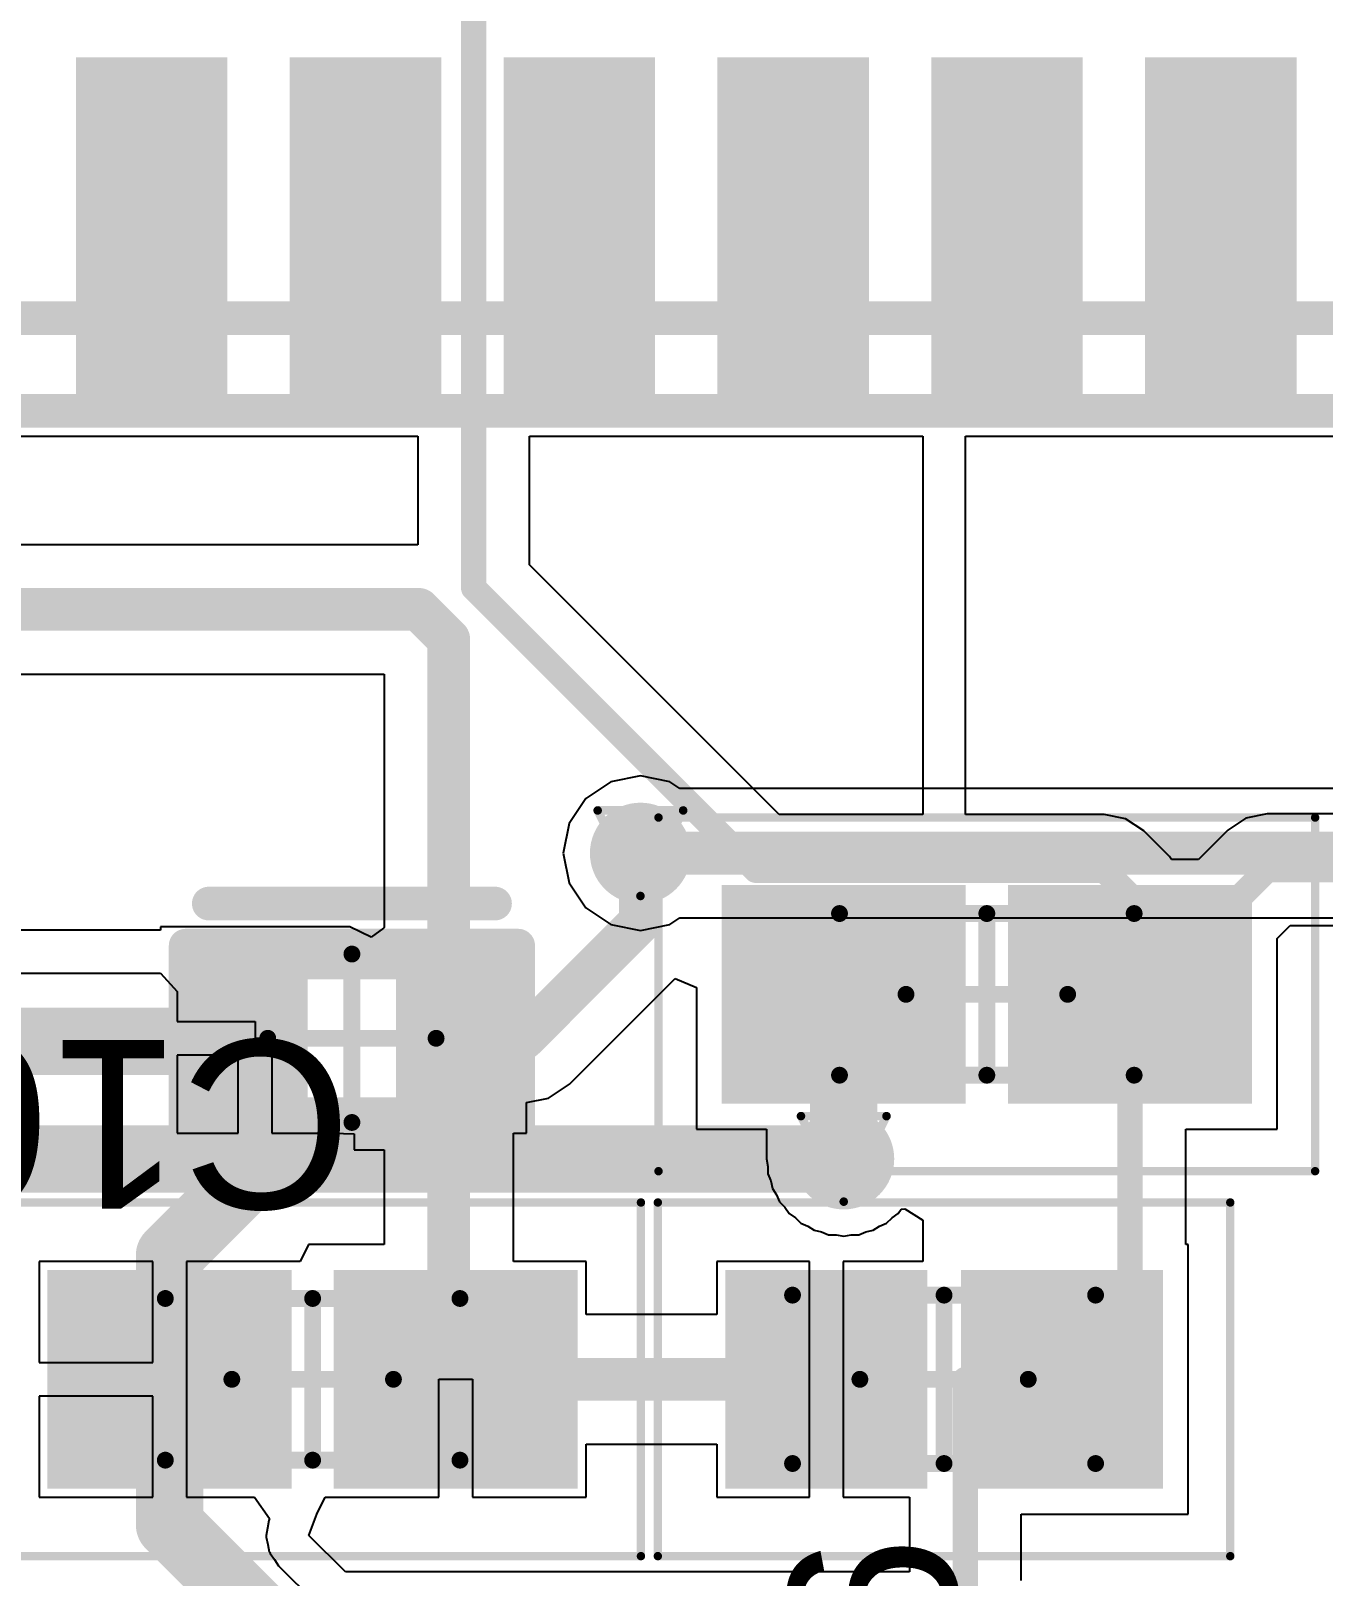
# Model space of a CAD drawing. Header units: millimetres. Extents: x 9.6 to 105, y 7.6 to 66.9.
# Drawn here: x 20.87 to 28.54, y 36.3 to 45.47 of the extents above; entities that cross this region are included whole.
import ezdxf

# ---------------------------------------------------------------- set-up
doc = ezdxf.new("R2010")
doc.units = ezdxf.units.MM
for name, color, linetype in [('BottomLayer', 5, 'Continuous'), ('BottomSolder', 6, 'Continuous'), ('DrillDrawing', 1, 'Continuous'), ('Mechanical13', 56, 'Continuous'), ('Mechanical15', 56, 'Continuous'), ('Mechanical16', 56, 'Continuous'), ('Mechanical2', 216, 'Continuous'), ('Mechanical3', 76, 'Continuous'), ('Mechanical5', 56, 'Continuous'), ('TopLayer', 1, 'Continuous'), ('TopOverlay', 2, 'Continuous'), ('TopPaste', 8, 'Continuous'), ('TopSolder', 216, 'Continuous'), ('ViaHoleLayer', 16, 'Continuous')]:
    doc.layers.add(name, color=color, linetype=linetype)
doc.styles.add('Arial', font='arial.ttf', dxfattribs={"height": 0.2})

msp = doc.modelspace()

# ---------------------------------------------------------------- hatches: boundary and pattern name
at = {"layer": 'BottomLayer'}
h = msp.add_hatch(color=5, dxfattribs=at)
edge = h.paths.add_edge_path()
edge.add_arc((24.4856, 40.5892), 0.2, 0, 360)
h = msp.add_hatch(color=5, dxfattribs=at)
edge = h.paths.add_edge_path()
edge.add_arc((25.693, 38.774), 0.2, 0, 360)
at = {"layer": 'BottomSolder'}
h = msp.add_hatch(color=6, dxfattribs=at)
edge = h.paths.add_edge_path()
edge.add_arc((24.4856, 40.5892), 0.3, 0, 360)
h = msp.add_hatch(color=6, dxfattribs=at)
edge = h.paths.add_edge_path()
edge.add_arc((25.693, 38.774), 0.3, 0, 360)
at = {"layer": 'TopLayer'}
for points in [[(21.133, 43.316), (21.133, 45.316), (22.033, 45.316), (22.033, 43.316)], [(22.403, 43.316), (22.403, 45.316), (23.303, 45.316), (23.303, 43.316)], [(23.673, 43.316), (23.673, 45.316), (24.573, 45.316), (24.573, 43.316)], [(24.943, 43.316), (24.943, 45.316), (25.843, 45.316), (25.843, 43.316)], [(26.213, 43.316), (26.213, 45.316), (27.113, 45.316), (27.113, 43.316)], [(27.483, 43.316), (27.483, 45.316), (28.383, 45.316), (28.383, 43.316)], [(25.068, 39.201), (25.068, 40.301), (26.318, 40.301), (26.318, 39.201)], [(26.768, 39.201), (26.768, 40.301), (28.018, 40.301), (28.018, 39.201)], [(22.5095, 39.0777), (21.8845, 39.0777), (21.8845, 39.9027), (22.5095, 39.9027)], [(23.6595, 39.0777), (23.0345, 39.0777), (23.0345, 39.9027), (23.6595, 39.9027)], [(22.3138, 38.015), (22.3138, 36.915), (21.0638, 36.915), (21.0638, 38.015)], [(24.0138, 38.015), (24.0138, 36.915), (22.7638, 36.915), (22.7638, 38.015)], [(26.089, 38.015), (26.089, 36.915), (25.089, 36.915), (25.089, 38.015)], [(27.489, 38.015), (27.489, 36.915), (26.489, 36.915), (26.489, 38.015)]]:
    msp.add_hatch(color=1, dxfattribs=at).paths.add_polyline_path(points)
h = msp.add_hatch(color=1, dxfattribs=at)
edge = h.paths.add_edge_path()
edge.add_arc((24.4856, 40.5892), 0.2, 0, 360)
h = msp.add_hatch(color=1, dxfattribs=at)
edge = h.paths.add_edge_path()
edge.add_arc((25.693, 38.774), 0.2, 0, 360)
at = {"layer": 'TopPaste'}
for points in [[(21.133, 43.316), (21.133, 45.316), (22.033, 45.316), (22.033, 43.316)], [(22.403, 43.316), (22.403, 45.316), (23.303, 45.316), (23.303, 43.316)], [(23.673, 43.316), (23.673, 45.316), (24.573, 45.316), (24.573, 43.316)], [(24.943, 43.316), (24.943, 45.316), (25.843, 45.316), (25.843, 43.316)], [(26.213, 43.316), (26.213, 45.316), (27.113, 45.316), (27.113, 43.316)], [(27.483, 43.316), (27.483, 45.316), (28.383, 45.316), (28.383, 43.316)], [(25.118, 39.251), (25.118, 40.251), (26.268, 40.251), (26.268, 39.251)], [(26.818, 39.251), (26.818, 40.251), (27.968, 40.251), (27.968, 39.251)], [(22.5095, 39.0777), (21.8845, 39.0777), (21.8845, 39.9027), (22.5095, 39.9027)], [(23.6595, 39.0777), (23.0345, 39.0777), (23.0345, 39.9027), (23.6595, 39.9027)], [(22.2638, 37.965), (22.2638, 36.965), (21.1138, 36.965), (21.1138, 37.965)], [(23.9638, 37.965), (23.9638, 36.965), (22.8138, 36.965), (22.8138, 37.965)], [(26.039, 37.965), (26.039, 36.965), (25.139, 36.965), (25.139, 37.965)], [(27.439, 37.965), (27.439, 36.965), (26.539, 36.965), (26.539, 37.965)]]:
    msp.add_hatch(color=8, dxfattribs=at).paths.add_polyline_path(points)
at = {"layer": 'TopSolder'}
for points in [[(21.133, 43.316), (21.133, 45.316), (22.033, 45.316), (22.033, 43.316)], [(22.403, 43.316), (22.403, 45.316), (23.303, 45.316), (23.303, 43.316)], [(23.673, 43.316), (23.673, 45.316), (24.573, 45.316), (24.573, 43.316)], [(24.943, 43.316), (24.943, 45.316), (25.843, 45.316), (25.843, 43.316)], [(26.213, 43.316), (26.213, 45.316), (27.113, 45.316), (27.113, 43.316)], [(27.483, 43.316), (27.483, 45.316), (28.383, 45.316), (28.383, 43.316)], [(24.968, 39.101), (24.968, 40.401), (26.418, 40.401), (26.418, 39.101)], [(26.668, 39.101), (26.668, 40.401), (28.118, 40.401), (28.118, 39.101)], [(22.5095, 39.0777), (21.8845, 39.0777), (21.8845, 39.9027), (22.5095, 39.9027)], [(23.6595, 39.0777), (23.0345, 39.0777), (23.0345, 39.9027), (23.6595, 39.9027)], [(22.4138, 38.115), (22.4138, 36.815), (20.9638, 36.815), (20.9638, 38.115)], [(24.1138, 38.115), (24.1138, 36.815), (22.6638, 36.815), (22.6638, 38.115)], [(26.189, 38.115), (26.189, 36.815), (24.989, 36.815), (24.989, 38.115)], [(27.589, 38.115), (27.589, 36.815), (26.389, 36.815), (26.389, 38.115)]]:
    msp.add_hatch(color=216, dxfattribs=at).paths.add_polyline_path(points)
h = msp.add_hatch(color=216, dxfattribs=at)
edge = h.paths.add_edge_path()
edge.add_arc((24.4856, 40.5892), 0.3, 0, 360)
h = msp.add_hatch(color=216, dxfattribs=at)
edge = h.paths.add_edge_path()
edge.add_arc((25.693, 38.774), 0.3, 0, 360)
at = {"layer": 'ViaHoleLayer'}
h = msp.add_hatch(color=16, dxfattribs=at)
edge = h.paths.add_edge_path()
edge.add_arc((24.4856, 40.5892), 0.1, 0, 360)
h = msp.add_hatch(color=16, dxfattribs=at)
edge = h.paths.add_edge_path()
edge.add_arc((25.693, 38.774), 0.1, 0, 360)

# ---------------------------------------------------------------- linework, layer by layer
at = {"layer": 'BottomLayer'}
for p, q in [((24.4856, 41.048), (24.31, 41.0131)), ((24.6612, 41.0131), (24.4856, 41.048)), ((24.31, 41.0131), (24.1612, 40.9136)), ((24.7203, 40.9736), (24.6612, 41.0131)), ((35.5031, 40.9736), (24.7203, 40.9736)), ((24.1612, 40.9136), (24.0617, 40.7648)), ((24.0617, 40.7648), (24.0268, 40.5892)), ((24.0268, 40.5892), (24.0617, 40.4136)), ((24.0617, 40.4136), (24.1612, 40.2648)), ((24.1612, 40.2648), (24.31, 40.1653)), ((24.6612, 40.1653), (24.7203, 40.2048)), ((24.7203, 40.2048), (35.5031, 40.2048)), ((24.31, 40.1653), (24.4856, 40.1304)), ((24.4856, 40.1304), (24.6612, 40.1653))]:
    msp.add_line(p, q, dxfattribs=at)
for points, const_width in [([(24.4856, 40.5892), (35.7378, 40.5892)], 0.254), ([(20.408, 38.774), (25.693, 38.774)], 0.4)]:
    msp.add_lwpolyline(points, dxfattribs=dict(at, const_width=const_width))
for points, const_width in [([(24.4221, 40.5892, 1), (24.5491, 40.5892, 1)], 0.127), ([(25.593, 38.774, 1), (25.793, 38.774, 1)], 0.2)]:
    msp.add_lwpolyline(points, format="xyb", close=True, dxfattribs=dict(at, const_width=const_width))
at = {"layer": 'DrillDrawing', "const_width": 0.0508}
for points in [[(24.2316, 40.8432), (24.7396, 40.8432)], [(24.2316, 40.8432), (24.4856, 40.3352)], [(24.4856, 40.3352), (24.7396, 40.8432)], [(25.439, 39.028), (25.947, 39.028)], [(25.439, 39.028), (25.693, 38.52)], [(25.693, 38.52), (25.947, 39.028)]]:
    msp.add_lwpolyline(points, dxfattribs=at)
at = {"layer": 'DrillDrawing', "const_width": 0.0254}
for points in [[(24.2189, 40.8432, 1), (24.2443, 40.8432, 1)], [(24.2189, 40.8432, 1), (24.2443, 40.8432, 1)], [(24.7269, 40.8432, 1), (24.7523, 40.8432, 1)], [(24.7269, 40.8432, 1), (24.7523, 40.8432, 1)], [(24.4729, 40.3352, 1), (24.4983, 40.3352, 1)], [(24.4729, 40.3352, 1), (24.4983, 40.3352, 1)], [(25.4263, 39.028, 1), (25.4517, 39.028, 1)], [(25.4263, 39.028, 1), (25.4517, 39.028, 1)], [(25.9343, 39.028, 1), (25.9597, 39.028, 1)], [(25.9343, 39.028, 1), (25.9597, 39.028, 1)], [(25.6803, 38.52, 1), (25.7057, 38.52, 1)], [(25.6803, 38.52, 1), (25.7057, 38.52, 1)]]:
    msp.add_lwpolyline(points, format="xyb", close=True, dxfattribs=at)
at = {"layer": 'Mechanical13', "const_width": 0.1}
for points in [[(25.668, 40.231), (27.418, 40.231)], [(25.668, 39.271), (25.668, 40.231)], [(27.418, 39.271), (27.418, 40.231)], [(25.668, 39.271), (27.418, 39.271)], [(21.6638, 36.985), (21.6638, 37.945)], [(21.6638, 37.945), (23.4138, 37.945)], [(23.4138, 36.985), (23.4138, 37.945)], [(25.389, 37.965), (27.189, 37.965)], [(25.389, 36.965), (25.389, 37.965)], [(27.189, 36.965), (27.189, 37.965)], [(21.6638, 36.985), (23.4138, 36.985)], [(25.389, 36.965), (27.189, 36.965)]]:
    msp.add_lwpolyline(points, dxfattribs=at)
at = {"layer": 'Mechanical13', "const_width": 0.05}
for points in [[(25.643, 40.231, 1), (25.693, 40.231, 1)], [(25.643, 40.231, 1), (25.693, 40.231, 1)], [(27.393, 40.231, 1), (27.443, 40.231, 1)], [(27.393, 40.231, 1), (27.443, 40.231, 1)], [(25.643, 39.271, 1), (25.693, 39.271, 1)], [(25.643, 39.271, 1), (25.693, 39.271, 1)], [(27.393, 39.271, 1), (27.443, 39.271, 1)], [(27.393, 39.271, 1), (27.443, 39.271, 1)], [(21.6388, 37.945, 1), (21.6888, 37.945, 1)], [(21.6388, 37.945, 1), (21.6888, 37.945, 1)], [(23.3888, 37.945, 1), (23.4388, 37.945, 1)], [(23.3888, 37.945, 1), (23.4388, 37.945, 1)], [(25.364, 37.965, 1), (25.414, 37.965, 1)], [(25.364, 37.965, 1), (25.414, 37.965, 1)], [(27.164, 37.965, 1), (27.214, 37.965, 1)], [(27.164, 37.965, 1), (27.214, 37.965, 1)], [(21.6388, 36.985, 1), (21.6888, 36.985, 1)], [(21.6388, 36.985, 1), (21.6888, 36.985, 1)], [(23.3888, 36.985, 1), (23.4388, 36.985, 1)], [(23.3888, 36.985, 1), (23.4388, 36.985, 1)], [(25.364, 36.965, 1), (25.414, 36.965, 1)], [(25.364, 36.965, 1), (25.414, 36.965, 1)], [(27.164, 36.965, 1), (27.214, 36.965, 1)], [(27.164, 36.965, 1), (27.214, 36.965, 1)]]:
    msp.add_lwpolyline(points, format="xyb", close=True, dxfattribs=at)
at = {"layer": 'Mechanical15'}
for points, const_width in [([(24.593, 40.801), (28.493, 40.801)], 0.05), ([(24.593, 38.701), (24.593, 40.801)], 0.05), ([(28.493, 38.701), (28.493, 40.801)], 0.05), ([(26.543, 39.271), (26.543, 40.231)], 0.1), ([(26.063, 39.751), (27.023, 39.751)], 0.1), ([(24.593, 38.701), (28.493, 38.701)], 0.05), ([(20.5888, 38.515), (24.4887, 38.515)], 0.05), ([(24.4887, 36.415), (24.4887, 38.515)], 0.05), ([(24.589, 38.515), (27.989, 38.515)], 0.05), ([(24.589, 36.415), (24.589, 38.515)], 0.05), ([(27.989, 36.415), (27.989, 38.515)], 0.05), ([(22.5387, 36.985), (22.5387, 37.945)], 0.1), ([(26.289, 36.965), (26.289, 37.965)], 0.1), ([(22.0588, 37.465), (23.0188, 37.465)], 0.1), ([(25.789, 37.465), (26.789, 37.465)], 0.1), ([(20.5888, 36.415), (24.4887, 36.415)], 0.05), ([(24.589, 36.415), (27.989, 36.415)], 0.05)]:
    msp.add_lwpolyline(points, dxfattribs=dict(at, const_width=const_width))
for points, const_width in [([(24.5805, 40.801, 1), (24.6055, 40.801, 1)], 0.025), ([(24.5805, 40.801, 1), (24.6055, 40.801, 1)], 0.025), ([(28.4805, 40.801, 1), (28.5055, 40.801, 1)], 0.025), ([(28.4805, 40.801, 1), (28.5055, 40.801, 1)], 0.025), ([(26.518, 40.231, 1), (26.568, 40.231, 1)], 0.05), ([(26.038, 39.751, 1), (26.088, 39.751, 1)], 0.05), ([(26.998, 39.751, 1), (27.048, 39.751, 1)], 0.05), ([(26.518, 39.271, 1), (26.568, 39.271, 1)], 0.05), ([(24.5805, 38.701, 1), (24.6055, 38.701, 1)], 0.025), ([(24.5805, 38.701, 1), (24.6055, 38.701, 1)], 0.025), ([(28.4805, 38.701, 1), (28.5055, 38.701, 1)], 0.025), ([(28.4805, 38.701, 1), (28.5055, 38.701, 1)], 0.025), ([(24.4763, 38.515, 1), (24.5012, 38.515, 1)], 0.025), ([(24.4763, 38.515, 1), (24.5012, 38.515, 1)], 0.025), ([(24.5765, 38.515, 1), (24.6015, 38.515, 1)], 0.025), ([(24.5765, 38.515, 1), (24.6015, 38.515, 1)], 0.025), ([(27.9765, 38.515, 1), (28.0015, 38.515, 1)], 0.025), ([(27.9765, 38.515, 1), (28.0015, 38.515, 1)], 0.025), ([(22.5137, 37.945, 1), (22.5637, 37.945, 1)], 0.05), ([(26.264, 37.965, 1), (26.314, 37.965, 1)], 0.05), ([(22.0338, 37.465, 1), (22.0838, 37.465, 1)], 0.05), ([(22.9938, 37.465, 1), (23.0437, 37.465, 1)], 0.05), ([(25.764, 37.465, 1), (25.814, 37.465, 1)], 0.05), ([(26.764, 37.465, 1), (26.814, 37.465, 1)], 0.05), ([(22.5137, 36.985, 1), (22.5637, 36.985, 1)], 0.05), ([(26.264, 36.965, 1), (26.314, 36.965, 1)], 0.05), ([(24.4763, 36.415, 1), (24.5012, 36.415, 1)], 0.025), ([(24.4763, 36.415, 1), (24.5012, 36.415, 1)], 0.025), ([(24.5765, 36.415, 1), (24.6015, 36.415, 1)], 0.025), ([(24.5765, 36.415, 1), (24.6015, 36.415, 1)], 0.025), ([(27.9765, 36.415, 1), (28.0015, 36.415, 1)], 0.025), ([(27.9765, 36.415, 1), (28.0015, 36.415, 1)], 0.025)]:
    msp.add_lwpolyline(points, format="xyb", close=True, dxfattribs=dict(at, const_width=const_width))
at = {"layer": 'Mechanical16', "const_width": 0.1}
for points in [[(22.772, 38.9903), (22.772, 39.9903)], [(22.272, 39.4902), (23.272, 39.4902)]]:
    msp.add_lwpolyline(points, dxfattribs=at)
at = {"layer": 'Mechanical16', "const_width": 0.05}
for points in [[(22.747, 39.9903, 1), (22.797, 39.9903, 1)], [(22.247, 39.4902, 1), (22.297, 39.4902, 1)], [(23.247, 39.4902, 1), (23.297, 39.4902, 1)], [(22.747, 38.9903, 1), (22.797, 38.9903, 1)]]:
    msp.add_lwpolyline(points, format="xyb", close=True, dxfattribs=at)
at = {"layer": 'Mechanical2', "const_width": 0.2}
for points in [[(10.233, 43.766), (35.833, 43.766)], [(21.922, 39.0403), (21.922, 39.9402)], [(21.922, 39.9402), (23.622, 39.9402)], [(23.622, 39.0403), (23.622, 39.9402)], [(21.922, 39.0403), (23.622, 39.0403)]]:
    msp.add_lwpolyline(points, dxfattribs=at)
at = {"layer": 'Mechanical2', "const_width": 0.1}
for points in [[(21.872, 39.9402, 1), (21.972, 39.9402, 1)], [(21.872, 39.9402, 1), (21.972, 39.9402, 1)], [(23.572, 39.9402, 1), (23.672, 39.9402, 1)], [(23.572, 39.9402, 1), (23.672, 39.9402, 1)], [(21.872, 39.0403, 1), (21.972, 39.0403, 1)], [(21.872, 39.0403, 1), (21.972, 39.0403, 1)], [(23.572, 39.0403, 1), (23.672, 39.0403, 1)], [(23.572, 39.0403, 1), (23.672, 39.0403, 1)]]:
    msp.add_lwpolyline(points, format="xyb", close=True, dxfattribs=at)
at = {"layer": 'Mechanical3', "const_width": 0.2}
for points in [[(10.133, 43.216), (36.383, 43.216)], [(21.7845, 38.9402), (21.7845, 40.0403)], [(21.7845, 40.0403), (23.7595, 40.0403)], [(23.7595, 38.9402), (23.7595, 40.0403)], [(21.7845, 38.9402), (23.7595, 38.9402)]]:
    msp.add_lwpolyline(points, dxfattribs=at)
at = {"layer": 'Mechanical3', "const_width": 0.1}
for points in [[(21.7345, 40.0403, 1), (21.8345, 40.0403, 1)], [(21.7345, 40.0403, 1), (21.8345, 40.0403, 1)], [(23.7095, 40.0403, 1), (23.8095, 40.0403, 1)], [(23.7095, 40.0403, 1), (23.8095, 40.0403, 1)], [(21.7345, 38.9402, 1), (21.8345, 38.9402, 1)], [(21.7345, 38.9402, 1), (21.8345, 38.9402, 1)], [(23.7095, 38.9402, 1), (23.8095, 38.9402, 1)], [(23.7095, 38.9402, 1), (23.8095, 38.9402, 1)]]:
    msp.add_lwpolyline(points, format="xyb", close=True, dxfattribs=at)
at = {"layer": 'Mechanical5', "const_width": 0.2}
for points in [[(10.133, 43.216), (36.383, 43.216)], [(21.7845, 38.9402), (21.7845, 40.0403)], [(21.7845, 40.0403), (23.7595, 40.0403)], [(23.7595, 38.9402), (23.7595, 40.0403)], [(21.7845, 38.9402), (23.7595, 38.9402)]]:
    msp.add_lwpolyline(points, dxfattribs=at)
at = {"layer": 'Mechanical5', "const_width": 0.1}
for points in [[(21.7345, 40.0403, 1), (21.8345, 40.0403, 1)], [(21.7345, 40.0403, 1), (21.8345, 40.0403, 1)], [(23.7095, 40.0403, 1), (23.8095, 40.0403, 1)], [(23.7095, 40.0403, 1), (23.8095, 40.0403, 1)], [(21.7345, 38.9402, 1), (21.8345, 38.9402, 1)], [(21.7345, 38.9402, 1), (21.8345, 38.9402, 1)], [(23.7095, 38.9402, 1), (23.8095, 38.9402, 1)], [(23.7095, 38.9402, 1), (23.8095, 38.9402, 1)]]:
    msp.add_lwpolyline(points, format="xyb", close=True, dxfattribs=at)
at = {"layer": 'TopLayer'}
for p, q in [((19.613, 43.066), (23.1636, 43.066)), ((23.1636, 43.066), (23.1636, 42.4214)), ((23.8264, 42.3013), (23.8264, 43.066)), ((23.8264, 43.066), (26.162, 43.066)), ((26.162, 43.066), (26.162, 40.819)), ((26.4169, 40.819), (26.4169, 43.066)), ((26.4169, 43.066), (30.8457, 43.066)), ((23.1636, 42.4214), (19.6664, 42.4214)), ((25.3087, 40.819), (23.8264, 42.3013)), ((19.5072, 41.6526), (22.9626, 41.6526)), ((22.9626, 41.6526), (22.9626, 40.1474)), ((26.162, 40.819), (25.3087, 40.819)), ((27.2406, 40.819), (26.4169, 40.819)), ((27.3674, 40.7937), (27.2406, 40.819)), ((27.4749, 40.7219), (27.3674, 40.7937)), ((28.081, 40.7969), (27.9735, 40.7251)), ((28.2078, 40.8221), (28.081, 40.7969)), ((29.007, 40.8221), (28.2078, 40.8221)), ((27.6273, 40.5695), (27.4749, 40.7219)), ((27.9735, 40.7251), (27.7994, 40.551)), ((27.6397, 40.551), (27.6273, 40.5695)), ((27.7994, 40.551), (27.6397, 40.551)), ((21.6345, 40.132), (20.701, 40.132)), ((22.7595, 40.1527), (21.6345, 40.1527)), ((21.6345, 40.1527), (21.6345, 40.132)), ((22.8865, 40.0913), (22.7595, 40.1527)), ((22.7595, 40.1527), (22.7595, 40.1527)), ((22.9596, 40.1438), (22.8865, 40.0913)), ((22.9626, 40.1474), (22.9596, 40.1438)), ((28.268, 40.0823), (28.345, 40.1594)), ((28.345, 40.1594), (29.007, 40.1594)), ((28.268, 38.951), (28.268, 40.0823)), ((20.701, 39.8771), (21.6345, 39.8771)), ((21.6345, 39.8771), (21.7345, 39.7675)), ((24.0648, 39.2184), (24.691, 39.8446)), ((24.691, 39.8446), (24.818, 39.792)), ((21.7345, 39.7675), (21.7345, 39.5902)), ((24.818, 39.792), (24.818, 38.951)), ((21.7345, 39.5902), (22.197, 39.5902)), ((22.197, 39.5902), (22.197, 39.4902)), ((22.197, 39.4902), (22.297, 39.4902)), ((22.297, 39.4902), (22.297, 38.9277)), ((22.097, 39.3902), (21.7345, 39.3902)), ((21.7345, 39.3902), (21.7345, 38.9277)), ((22.097, 38.9277), (22.097, 39.3902)), ((23.9401, 39.1351), (24.0648, 39.2184)), ((23.8095, 39.1091), (23.9401, 39.1351)), ((23.8095, 38.9277), (23.8095, 39.1091)), ((21.7345, 38.9277), (22.097, 38.9277)), ((22.297, 38.9277), (22.6595, 38.9277)), ((22.6595, 38.9277), (22.6595, 38.9277)), ((22.6595, 38.9277), (22.7845, 38.9228)), ((22.7845, 38.9228), (22.7845, 38.8277)), ((23.7314, 38.165), (23.7314, 38.9277)), ((23.7314, 38.9277), (23.8095, 38.9277)), ((24.818, 38.951), (25.2341, 38.951)), ((25.2341, 38.951), (25.2341, 38.774)), ((27.7244, 38.265), (27.7244, 38.951)), ((27.7244, 38.951), (28.268, 38.951)), ((22.7845, 38.8277), (22.9626, 38.8277)), ((22.9626, 38.8277), (22.9626, 38.265)), ((25.2341, 38.774), (25.243, 38.7296)), ((25.243, 38.7296), (25.243, 38.6845)), ((25.243, 38.6845), (25.2603, 38.6427)), ((25.2603, 38.6427), (25.2691, 38.5984)), ((25.2691, 38.5984), (25.2942, 38.5608)), ((25.2942, 38.5608), (25.3115, 38.5191)), ((25.3115, 38.5191), (25.3434, 38.4871)), ((25.3434, 38.4871), (25.3685, 38.4495)), ((25.3685, 38.4495), (25.4061, 38.4244)), ((25.9798, 38.4244), (26.0174, 38.4495)), ((26.0174, 38.4495), (26.035, 38.4759)), ((26.035, 38.4759), (26.056, 38.4776)), ((26.056, 38.4776), (26.162, 38.4099)), ((25.4061, 38.4244), (25.4381, 38.3925)), ((25.4381, 38.3925), (25.4798, 38.3752)), ((25.4798, 38.3752), (25.5174, 38.3501)), ((25.8685, 38.3501), (25.9061, 38.3752)), ((25.9061, 38.3752), (25.9479, 38.3925)), ((25.9479, 38.3925), (25.9798, 38.4244)), ((26.162, 38.4099), (26.162, 38.165)), ((22.5138, 38.265), (22.4638, 38.165)), ((22.9626, 38.265), (22.5138, 38.265)), ((25.5174, 38.3501), (25.5617, 38.3413)), ((25.5617, 38.3413), (25.6035, 38.324)), ((25.6035, 38.324), (25.6486, 38.324)), ((25.6486, 38.324), (25.693, 38.3151)), ((25.693, 38.3151), (25.7373, 38.324)), ((25.7373, 38.324), (25.7825, 38.324)), ((25.7825, 38.324), (25.8242, 38.3413)), ((25.8242, 38.3413), (25.8685, 38.3501)), ((27.739, 38.265), (27.7244, 38.265)), ((27.739, 36.665), (27.739, 38.265)), ((21.5888, 38.165), (20.9138, 38.165)), ((20.9138, 38.165), (20.9138, 37.565)), ((21.5888, 37.565), (21.5888, 38.165)), ((22.4638, 38.165), (21.7888, 38.165)), ((21.7888, 38.165), (21.7888, 37.465)), ((24.1638, 38.165), (23.7314, 38.165)), ((24.1638, 37.8494), (24.1638, 38.165)), ((25.489, 38.165), (24.939, 38.165)), ((24.939, 38.165), (24.939, 37.8494)), ((25.489, 37.465), (25.489, 38.165)), ((26.162, 38.165), (25.689, 38.165)), ((25.689, 38.165), (25.689, 37.465)), ((24.939, 37.8494), (24.1638, 37.8494)), ((20.9138, 37.565), (21.5888, 37.565)), ((21.7888, 37.465), (21.7888, 36.765)), ((23.2888, 36.765), (23.2888, 37.465)), ((23.2888, 37.465), (23.4888, 37.465)), ((23.4888, 37.465), (23.4888, 36.765)), ((25.489, 36.765), (25.489, 37.465)), ((25.689, 37.465), (25.689, 36.765)), ((21.5888, 37.365), (20.9138, 37.365)), ((20.9138, 37.365), (20.9138, 36.765)), ((21.5888, 36.765), (21.5888, 37.365)), ((24.1638, 36.765), (24.1638, 37.0806)), ((24.1638, 37.0806), (24.939, 37.0806)), ((24.939, 37.0806), (24.939, 36.765)), ((20.9138, 36.765), (21.5888, 36.765)), ((21.7888, 36.765), (22.1936, 36.765)), ((22.1936, 36.765), (22.2822, 36.638)), ((22.5638, 36.665), (22.6138, 36.765)), ((22.6138, 36.765), (23.2888, 36.765)), ((23.4888, 36.765), (24.1638, 36.765)), ((24.939, 36.765), (25.489, 36.765)), ((25.689, 36.765), (26.0846, 36.765)), ((26.0846, 36.765), (26.0846, 36.322)), ((22.2778, 36.6261), (22.2708, 36.5819)), ((22.2822, 36.638), (22.2778, 36.6261)), ((22.517, 36.538), (22.5638, 36.665)), ((26.7474, 36.271), (26.7474, 36.665)), ((26.7474, 36.665), (27.739, 36.665)), ((22.2708, 36.5819), (22.2621, 36.538)), ((22.2621, 36.538), (22.2631, 36.5329)), ((22.2631, 36.5329), (22.2623, 36.5278)), ((22.2623, 36.5278), (22.2728, 36.4843)), ((22.733, 36.322), (22.517, 36.538)), ((22.2728, 36.4843), (22.2815, 36.4405)), ((22.2815, 36.4405), (22.2844, 36.4362)), ((22.2844, 36.4362), (22.2856, 36.4311)), ((22.2856, 36.4311), (22.3119, 36.3949)), ((22.3119, 36.3949), (22.3368, 36.3578)), ((22.3368, 36.3578), (22.5528, 36.1418)), ((26.0846, 36.322), (22.733, 36.322))]:
    msp.add_line(p, q, dxfattribs=at)
for points, const_width in [([(23.495, 42.164), (23.495, 45.9232)], 0.15), ([(23.495, 42.164), (25.1714, 40.4876)], 0.15), ([(19.5072, 42.037), (23.1692, 42.037)], 0.254), ([(23.1692, 42.037), (23.347, 41.8592)], 0.254), ([(23.347, 39.4902), (23.347, 41.8592)], 0.254), ([(24.4856, 40.1828), (24.4856, 40.5892)], 0.254), ([(25.1714, 40.4876), (27.2406, 40.4876)], 0.15), ([(27.2406, 40.4876), (27.393, 40.3352)], 0.15), ([(27.468, 39.751), (28.2078, 40.4907)], 0.15), ([(28.2078, 40.4907), (29.607, 40.4907)], 0.15), ([(27.393, 39.751), (27.393, 40.3352)], 0.15), ([(23.793, 39.4902), (24.4856, 40.1828)], 0.254), ([(25.693, 38.774), (25.693, 39.751)], 0.4), ([(27.393, 37.869), (27.393, 39.751)], 0.15), ([(27.393, 39.751), (27.468, 39.751)], 0.15), ([(18.288, 39.4716), (22.197, 39.4716)], 0.4), ([(22.197, 39.4716), (22.197, 39.4902)], 0.4), ([(22.197, 38.7099), (22.197, 39.4716)], 0.4), ([(23.347, 37.5068), (23.347, 39.4902)], 0.254), ([(23.347, 39.4902), (23.793, 39.4902)], 0.254), ([(21.6888, 38.2016), (22.197, 38.7099)], 0.4), ([(21.6888, 37.465), (21.6888, 38.2016)], 0.4), ([(26.989, 37.465), (27.393, 37.869)], 0.15), ([(21.6888, 36.6014), (21.6888, 37.465)], 0.4), ([(23.347, 37.5068), (23.3888, 37.465)], 0.254), ([(23.3888, 37.465), (25.589, 37.465)], 0.254), ([(26.416, 35.671), (26.416, 37.465)], 0.15), ([(26.416, 37.465), (26.989, 37.465)], 0.15), ([(21.6888, 36.6014), (22.317, 35.9732)], 0.4)]:
    msp.add_lwpolyline(points, dxfattribs=dict(at, const_width=const_width))
for points, const_width in [([(23.4575, 42.164, 1), (23.5325, 42.164, 1)], 0.075), ([(23.4575, 42.164, 1), (23.5325, 42.164, 1)], 0.075), ([(23.1057, 42.037, 1), (23.2327, 42.037, 1)], 0.127), ([(23.1057, 42.037, 1), (23.2327, 42.037, 1)], 0.127), ([(23.2835, 41.8592, 1), (23.4105, 41.8592, 1)], 0.127), ([(23.2835, 41.8592, 1), (23.4105, 41.8592, 1)], 0.127), ([(24.4221, 40.5892, 1), (24.5491, 40.5892, 1)], 0.127), ([(25.1339, 40.4876, 1), (25.2089, 40.4876, 1)], 0.075), ([(25.1339, 40.4876, 1), (25.2089, 40.4876, 1)], 0.075), ([(27.2031, 40.4876, 1), (27.2781, 40.4876, 1)], 0.075), ([(27.2031, 40.4876, 1), (27.2781, 40.4876, 1)], 0.075), ([(28.1703, 40.4907, 1), (28.2453, 40.4907, 1)], 0.075), ([(28.1703, 40.4907, 1), (28.2453, 40.4907, 1)], 0.075), ([(27.3555, 40.3352, 1), (27.4305, 40.3352, 1)], 0.075), ([(27.3555, 40.3352, 1), (27.4305, 40.3352, 1)], 0.075), ([(24.4221, 40.1828, 1), (24.5491, 40.1828, 1)], 0.127), ([(24.4221, 40.1828, 1), (24.5491, 40.1828, 1)], 0.127), ([(25.593, 39.751, 1), (25.793, 39.751, 1)], 0.2), ([(27.3555, 39.751, 1), (27.4305, 39.751, 1)], 0.075), ([(27.3555, 39.751, 1), (27.4305, 39.751, 1)], 0.075), ([(27.3555, 39.751, 1), (27.4305, 39.751, 1)], 0.075), ([(27.4305, 39.751, 1), (27.5055, 39.751, 1)], 0.075), ([(27.4305, 39.751, 1), (27.5055, 39.751, 1)], 0.075), ([(22.097, 39.4902, 1), (22.297, 39.4902, 1)], 0.2), ([(22.097, 39.4716, 1), (22.297, 39.4716, 1)], 0.2), ([(22.097, 39.4716, 1), (22.297, 39.4716, 1)], 0.2), ([(22.097, 39.4716, 1), (22.297, 39.4716, 1)], 0.2), ([(23.2835, 39.4902, 1), (23.4105, 39.4902, 1)], 0.127), ([(23.2835, 39.4902, 1), (23.4105, 39.4902, 1)], 0.127), ([(23.2835, 39.4902, 1), (23.4105, 39.4902, 1)], 0.127), ([(23.7295, 39.4902, 1), (23.8565, 39.4902, 1)], 0.127), ([(23.7295, 39.4902, 1), (23.8565, 39.4902, 1)], 0.127), ([(22.097, 38.7099, 1), (22.297, 38.7099, 1)], 0.2), ([(22.097, 38.7099, 1), (22.297, 38.7099, 1)], 0.2), ([(25.593, 38.774, 1), (25.793, 38.774, 1)], 0.2), ([(21.5888, 38.2016, 1), (21.7888, 38.2016, 1)], 0.2), ([(21.5888, 38.2016, 1), (21.7888, 38.2016, 1)], 0.2), ([(27.3555, 37.869, 1), (27.4305, 37.869, 1)], 0.075), ([(27.3555, 37.869, 1), (27.4305, 37.869, 1)], 0.075), ([(21.5888, 37.465, 1), (21.7888, 37.465, 1)], 0.2), ([(21.5888, 37.465, 1), (21.7888, 37.465, 1)], 0.2), ([(23.2835, 37.5068, 1), (23.4105, 37.5068, 1)], 0.127), ([(23.2835, 37.5068, 1), (23.4105, 37.5068, 1)], 0.127), ([(23.3253, 37.465, 1), (23.4523, 37.465, 1)], 0.127), ([(23.3253, 37.465, 1), (23.4523, 37.465, 1)], 0.127), ([(25.5255, 37.465, 1), (25.6525, 37.465, 1)], 0.127), ([(26.3785, 37.465, 1), (26.4535, 37.465, 1)], 0.075), ([(26.3785, 37.465, 1), (26.4535, 37.465, 1)], 0.075), ([(26.9515, 37.465, 1), (27.0265, 37.465, 1)], 0.075), ([(26.9515, 37.465, 1), (27.0265, 37.465, 1)], 0.075), ([(21.5888, 36.6014, 1), (21.7888, 36.6014, 1)], 0.2), ([(21.5888, 36.6014, 1), (21.7888, 36.6014, 1)], 0.2)]:
    msp.add_lwpolyline(points, format="xyb", close=True, dxfattribs=dict(at, const_width=const_width))
at = {"layer": 'TopOverlay', "const_width": 0.2}
for points in [[(21.922, 40.2902), (23.622, 40.2902)], [(21.922, 38.6902), (23.622, 38.6902)]]:
    msp.add_lwpolyline(points, dxfattribs=at)
at = {"layer": 'TopOverlay', "const_width": 0.1}
for points in [[(21.872, 40.2902, 1), (21.972, 40.2902, 1)], [(23.572, 40.2902, 1), (23.672, 40.2902, 1)], [(21.872, 38.6902, 1), (21.972, 38.6902, 1)], [(23.572, 38.6902, 1), (23.672, 38.6902, 1)]]:
    msp.add_lwpolyline(points, format="xyb", close=True, dxfattribs=at)

# ---------------------------------------------------------------- texts
at = {"layer": 'Mechanical5', "style": 'Arial'}
for s, rotation, p in [('C16', 180, (22.772, 39.4792)), ('Q6', 90, (26.3661, 34.671))]:
    msp.add_text(s, height=1, rotation=rotation, dxfattribs=at).set_placement(p)

doc.saveas('drawing.dxf')
